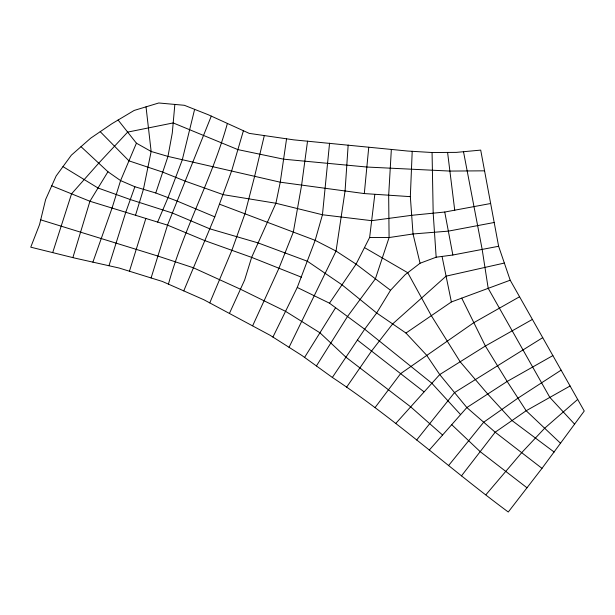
<?xml version="1.0" encoding="UTF-8"?>
<svg xmlns="http://www.w3.org/2000/svg" width="615" height="615" viewBox="0 0 615 615"><rect width="100%" height="100%" fill="white"/><g stroke="black" fill="none" stroke-linecap="round" stroke-linejoin="round"><path stroke-width="0.92" d="M332.354 377.449L301.873 355.462L270.154 335.306L203.888 299.751L162.368 281.462L119.049 268.002L74.746 258.077L30.75 247.176L39.552 224.583L45.633 199.506L56.134 175.99L71.348 155.18L90.689 138.167L112.03 123.646L134.185 110.431L158.762 102.982L184.339 105.288L208.308 114.751L249.229 133.378L293.77 139.859L407.73 151.044L432.068 152.512L456.43 152.374L480.707 150.106L498.619 246.269L510.196 280.202L584.25 411.02L541.992 468.353L508.274 512.018C448.935 468.061 394.046 418.223 332.354 377.449L364.672 329.21L376.672 312.974L390.517 290.288L405.07 274.774L420.06 263.243L413.034 233.969L410.336 196.646L412.204 151.313M391.34 149.56L388.672 195.386L389.087 237.551L375.388 278.803L347.498 316.51L316.418 365.956M348.167 145.055L345.069 190.95L336.044 251.066L289.035 347.306M174.852 104.435L172.285 132.971L167.972 156.41L155.764 192.987L177.212 201.082L214.789 216.849L183.754 290.887M329.563 143.187L322.452 214.758L315.172 240.342L297.253 287.466L272.929 337.066M410.336 196.646L364.311 193.571L368.746 147.269M297.253 287.466L329.486 303.187L356.077 264.135L369.638 237.467L374.796 194.578M307.538 141.135L301.627 185.069L293.34 232.047L278.949 268.24L252.673 325.75M286.567 138.806L280.256 182.201L275.912 203.25L251.635 257.377L244.632 280.025L229.51 313.235M264.312 135.569L254.679 176.121L244.947 213.759L231.878 250.313L209.784 302.857M194.624 109.347L182.263 159.908L168.033 197.615L157.617 222.107M243.409 130.726L231.717 170.67L214.789 216.849M72.87 257.616L89.928 201.259L107.948 171.746L81.019 146.678M135.485 215.35L143.433 189.305L151.144 151.467L146.024 106.841M129.442 271.23L145.832 218.51M151.098 277.957L167.518 225.121L211.291 116.104M108.978 265.742L125.729 212.375L134.885 186.752L120.586 180.595L107.948 171.746M52.69 252.611L71.555 193.833L98.731 163.167L127.659 132.11L173.184 122.931L237.882 149.606L283.6 159.177L366.855 167.034L449.896 171.07L484.528 170.832M227.389 123.438C212.114 178.619 183.67 228.903 168.441 284.138M92.888 262.144L112.038 208.124L120.586 180.595L136.422 143.187L118.095 120.025M304.579 357.415L335.598 307.708M346.56 387.258L371.552 351.05L392.639 323.921L446.09 276.15L504.346 263.059M375.035 407.622L400.611 373.643L473.842 322.652L519.567 296.753M461.473 475.887L495.183 432.207L526.171 410.743L570.082 385.989M416.67 439.994L454.531 392.585L542.73 337.65M448.473 465.678L483.69 422.213L517.991 398.128L561.118 370.153M485.912 494.752L521.681 452.671L544.659 428.232L577.677 399.412M429.255 450.111L466.846 407.553L507.167 381.446L552.877 355.593M395.845 423.366L439.71 374.566L485.381 346.007L532.398 319.408M62.984 166.619L98.023 188.006L130.319 199.544L172.392 213.021L209.73 228.803L258.069 242.902L307.4 261.244L342.002 284.807L376.672 312.974L405.954 333.046L451.372 301.965L510.196 280.202M420.06 263.243L436.166 257.208L452.855 255.01L498.619 246.269M100.222 131.679L128.95 160.846L162.729 172.115L185.207 181.133L223.184 194.648L275.912 203.25L322.452 214.758L371.66 220.677L411.681 215.311L444.745 212.037L490.555 203.527M494.137 222.499L448.35 231.14L413.034 233.969L389.087 237.551L369.638 237.467M364.311 193.571L280.256 182.201L167.972 156.41L151.144 151.467L136.422 143.187M134.885 186.752L155.764 192.987M40.698 219.847L157.901 256.063L193.394 267.786L240.45 289.211L285.545 311.328L319.938 332.792L345.93 357.177L410.597 406.784L442.577 435.028M219.755 204.28L315.172 240.342L336.044 251.066L356.077 264.135L390.517 290.288M301.465 277.196L251.635 257.377L204.741 240.603L167.518 225.121L89.928 201.259L51.737 185.83M364.487 247.599L407.745 272.722L431.33 315.68L460.158 361.781L487.726 394.03L512.011 420.552L554.169 452.063M329.486 303.187L364.672 329.21L431.799 383.199L460.597 414.625M541.992 468.353L495.183 432.207L466.846 407.553L439.71 374.566L426.61 355.178L405.954 333.046M526.986 487.78L480.184 451.641L451.718 424.673M357.407 340.049L423.943 391.786M560.657 443.377L526.171 410.743L507.167 381.446L485.381 346.007L461.734 298.129M574.641 424.196L549.841 397.405L488.195 288.343L482.168 249.413L463.51 151.713M442.047 256.432L451.372 301.965M444.745 212.037L452.855 255.01M447.589 152.428L454.746 210.368M436.166 257.208L433.183 213.182L432.068 152.512"/></g></svg>
